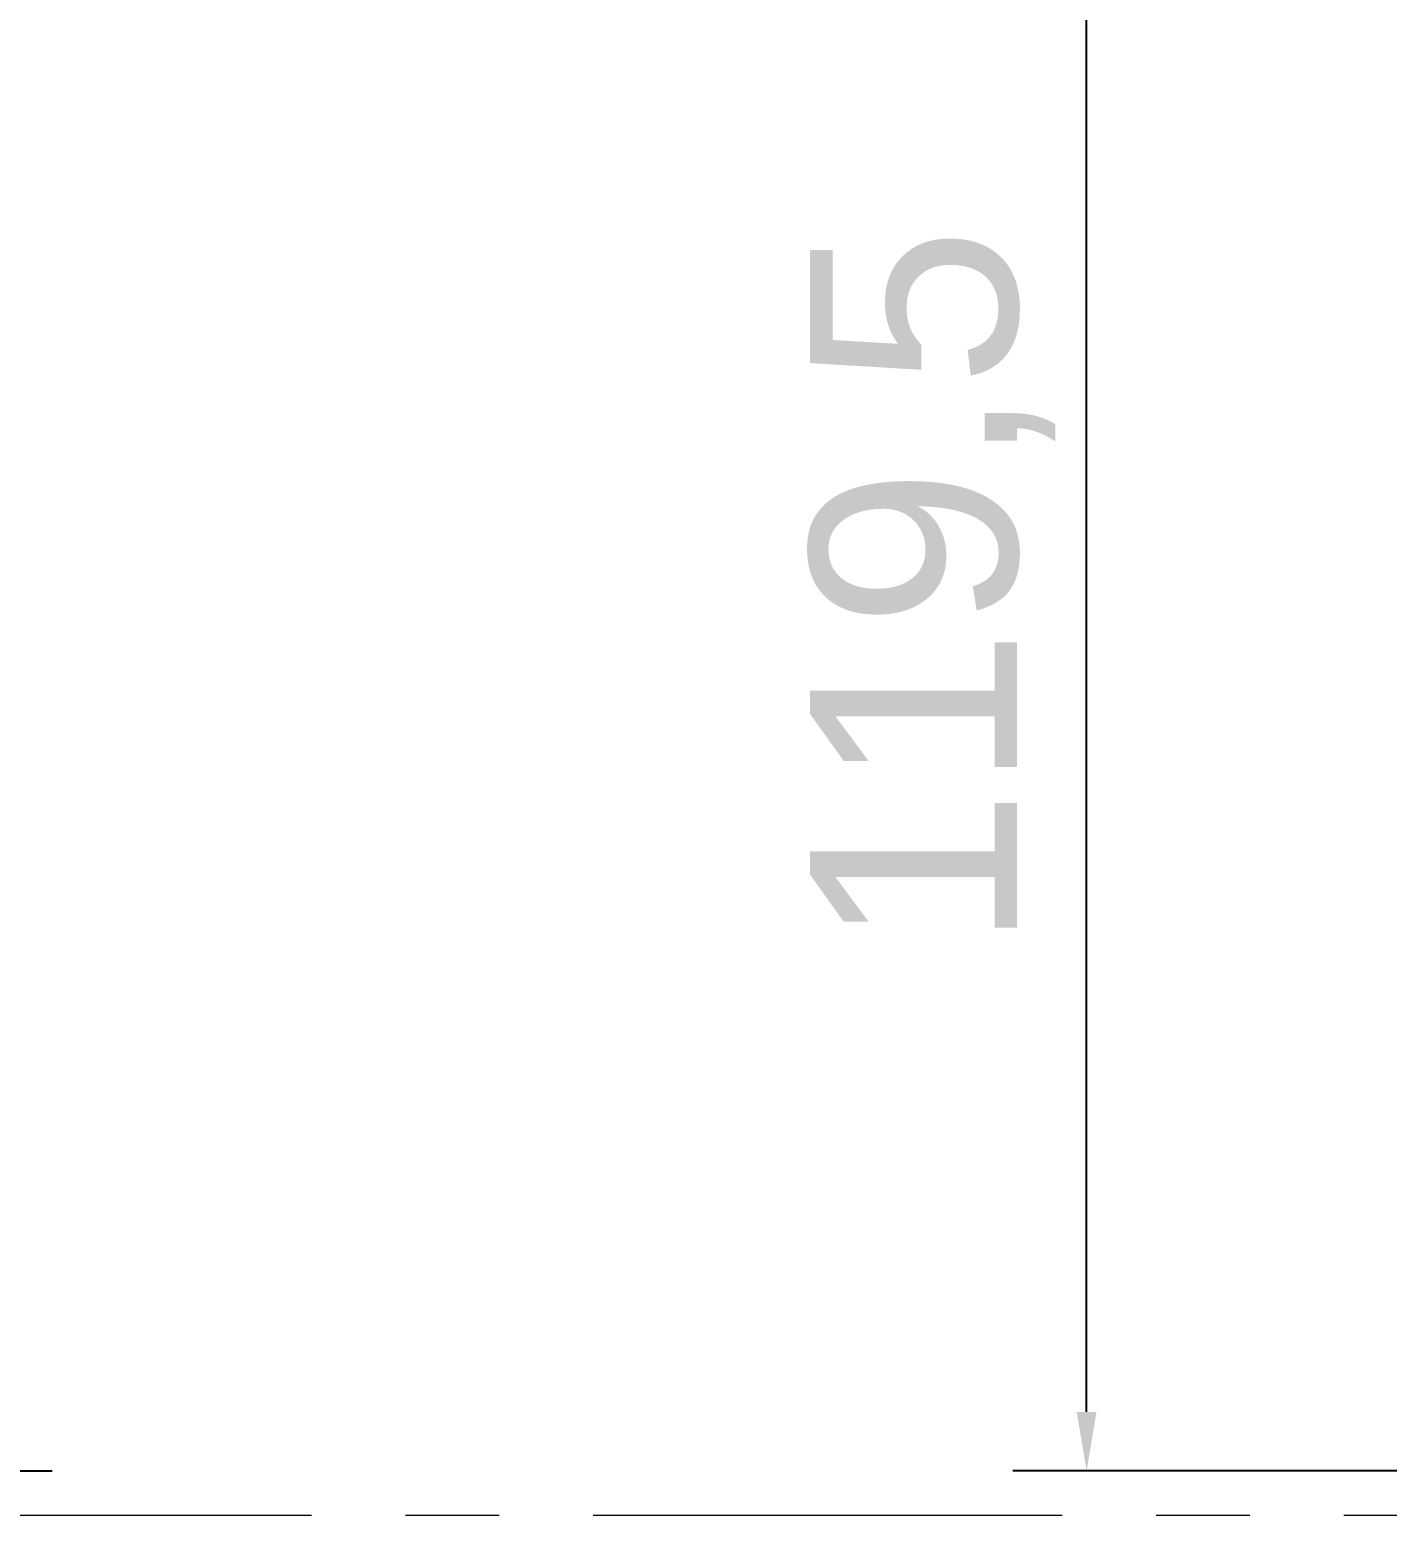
# Model space of a CAD drawing. Header units: centimetres. Extents: x -120 to 1933, y -1067 to 822.
# Drawn here: x 287.5 to 379.4, y 256 to 356.5 of the extents above; entities that cross this region are included whole.
import ezdxf

# ---------------------------------------------------------------- set-up
doc = ezdxf.new("R2010")
doc.units = ezdxf.units.CM
doc.linetypes.add('CENTER', pattern=[50.8, 31.75, -6.35, 6.35, -6.35])
doc.layers.add('AKS', color=4, linetype='CENTER', lineweight=13)
doc.layers.add('OZEL_PANEL_OLCU_CM', color=3, linetype='Continuous')
doc.styles.get("Standard").update_dxf_attribs({"font": 'Arial.ttf'})
doc.dimstyles.new('ISO-25', dxfattribs={"dimtxt": 2.5, "dimasz": 2.5, "dimexe": 1.25, "dimexo": 0.625, "dimtad": 1, "dimtxsty": 'Standard', "dimcen": 2.5, "dimadec": 0, "dimazin": 0, "dimtfac": 1, "dimtmove": 0, "dimatfit": 3, "dimfxl": 1, "dimarcsym": 0})

# ---------------------------------------------------------------- blocks, each defined once
blk = doc.blocks.new('*D98')
at = {"layer": 'Defpoints', "color": 0, "transparency": 16777216}
for p in [(258, 381.5), (284, 381.5), (258, 259)]:
    blk.add_point(p, dxfattribs=at)
at = {"layer": 'OZEL_PANEL_OLCU_CM', "color": 0, "lineweight": -2, "transparency": 16777216}
for p, q in [((261, 381.5), (289, 381.5)), ((284, 263), (284, 377.5)), ((261, 259), (289, 259))]:
    blk.add_line(p, q, dxfattribs=at)
at = {"layer": 'OZEL_PANEL_OLCU_CM', "color": 0, "transparency": 16777216}
for points in [[(283.33, 377.5), (284.67, 377.5), (284, 381.5)], [(283.33, 263), (284.67, 263), (284, 259)]]:
    blk.add_solid(points, dxfattribs=at)
at = {"layer": 'OZEL_PANEL_OLCU_CM', "color": 0, "transparency": 16777216, "insert": (273.59, 320.25), "char_height": 14, "attachment_point": 5, "rotation": 90}
blk.add_mtext('122,5', dxfattribs=at)
blk = doc.blocks.new('*D100')
at = {"layer": 'Defpoints', "color": 0, "transparency": 16777216}
for p in [(359, 378.5), (383.5, 378.5), (383.5, 259)]:
    blk.add_point(p, dxfattribs=at)
at = {"layer": 'OZEL_PANEL_OLCU_CM', "color": 0, "lineweight": -2, "transparency": 16777216}
for p, q in [((380.5, 378.5), (354, 378.5)), ((359, 263), (359, 374.5)), ((380.5, 259), (354, 259))]:
    blk.add_line(p, q, dxfattribs=at)
at = {"layer": 'OZEL_PANEL_OLCU_CM', "color": 0, "transparency": 16777216}
for points in [[(358.33, 374.5), (359.67, 374.5), (359, 378.5)], [(358.33, 263), (359.67, 263), (359, 259)]]:
    blk.add_solid(points, dxfattribs=at)
at = {"layer": 'OZEL_PANEL_OLCU_CM', "color": 0, "transparency": 16777216, "insert": (348.59, 318.75), "char_height": 14, "attachment_point": 5, "rotation": 90}
blk.add_mtext('119,5', dxfattribs=at)

msp = doc.modelspace()

# ---------------------------------------------------------------- linework, layer by layer
at = {"layer": 'AKS'}
msp.add_line((-30, 256), (800, 256), dxfattribs=at)

# ---------------------------------------------------------------- dimensions: what is measured, and where the dimension line sits
at = {"layer": 'OZEL_PANEL_OLCU_CM'}
for base, p1, p2, picture, middle in [((284, 381.5), (258, 259), (258, 381.5), '*D98', (273.5866, 320.25)), ((359, 378.5), (383.5, 259), (383.5, 378.5), '*D100', (348.5866, 318.75))]:
    dim = msp.add_linear_dim(base=base, p1=p1, p2=p2, angle=90, dimstyle='ISO-25', override={"dimtxt": 14, "dimasz": 4, "dimexe": 5, "dimexo": 3, "dimgap": 2, "dimtix": 1, "dimatfit": 1}, dxfattribs=at)
    dim.commit()
    dim.dimension.update_dxf_attribs({"geometry": picture, "text_midpoint": middle})

doc.saveas('drawing.dxf')
